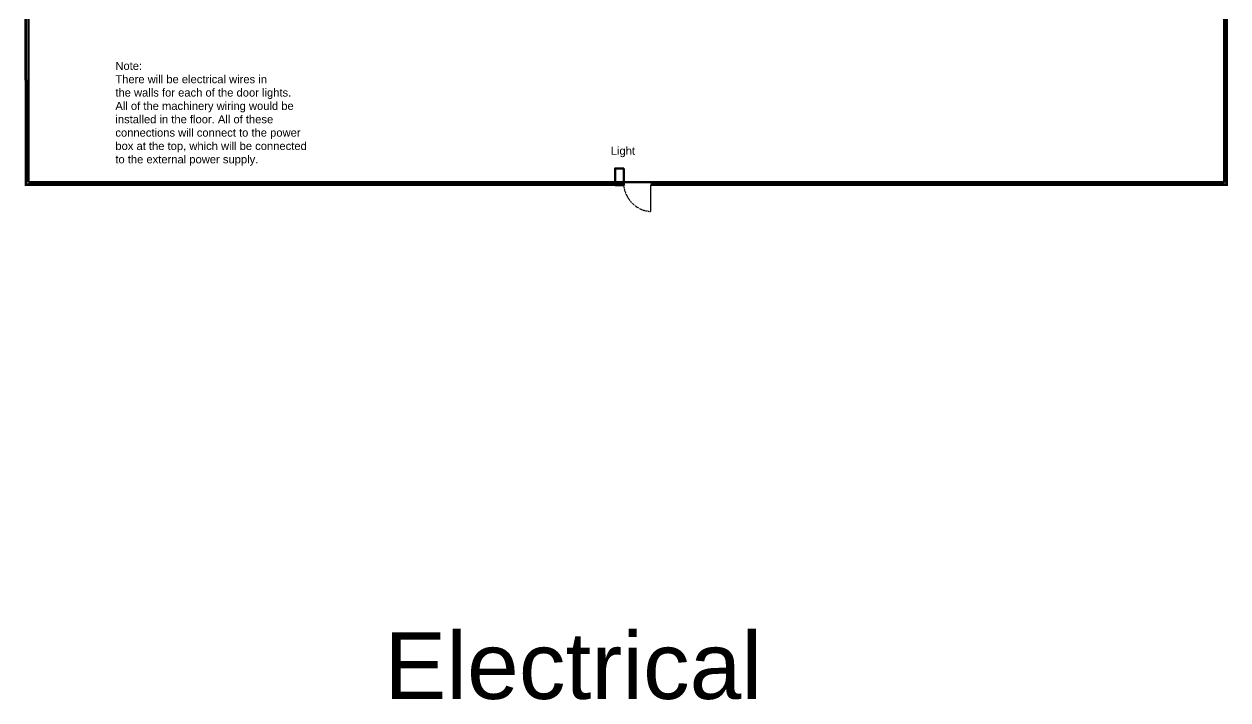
# Model space of a CAD drawing. Header units: millimetres. Extents: x 3191 to 879702, y -27549 to 222194.
# Drawn here: x 393854 to 438976, y -26814 to -1493 of the extents above; entities that cross this region are included whole.
import ezdxf

# ---------------------------------------------------------------- set-up
doc = ezdxf.new("R2010")
doc.units = ezdxf.units.MM
doc.header["$MEASUREMENT"] = 0
doc.linetypes.add('ACAD_ISO03W100', pattern=[30, 12, -18])
doc.layers.add('Dashed', color=7, linetype='ACAD_ISO03W100')
doc.layers.add('Wires', color=170, linetype='Continuous')
doc.styles.get("Standard").update_dxf_attribs({"font": 'arial.ttf'})

msp = doc.modelspace()

# ---------------------------------------------------------------- linework, layer by layer
msp.add_line((417340.94613, -8514.64375), (417340.94613, -7514.64375))
at = {"const_width": 100}
for points in [[(417340.94613, -7514.64375), (438925.85376, -7514.64375), (438925.85376, 35983.22732)], [(393903.68197, 6222.31495), (393925.85376, -7514.64375), (416340.94613, -7514.64375)]]:
    msp.add_lwpolyline(points, dxfattribs=at)
at = {"layer": 'Dashed'}
msp.add_arc((417410.22094, -7430.85533), 1086.00016, 184.424952193, 266.342679492, dxfattribs=at)
at = {"layer": 'Wires', "lineweight": 60}
for points in [[(394020.85376, -7419.64375), (438830.85376, -7419.64375), (438830.85376, 39390.35625), (394020.85376, 39390.35625)], [(416339.25094, -6899.34244), (416339.25094, -7523.74842), (416008.70415, -7523.74842), (416008.70415, -6899.34244)]]:
    msp.add_lwpolyline(points, close=True, dxfattribs=at)

# ---------------------------------------------------------------- texts
at = {"lineweight": 60, "char_height": 300, "attachment_point": 1}
for s, insert in [('Note:\\PThere will be electrical wires in\\Pthe walls for each of the door lights.\\PAll of the machinery wiring would be\\Pinstalled in the floor. All of these\\Pconnections will connect to the power\\Pbox at the top, which will be connected\\Pto the external power supply.', (397275.31843, -2908.72393)), ('Light', (415844.84347, -6089.59768))]:
    msp.add_mtext(s, dxfattribs=dict(at, insert=insert))
at = {"lineweight": 211, "insert": (407351.74237, -24278.91912), "char_height": 2500, "attachment_point": 1}
msp.add_mtext('Electrical', dxfattribs=at)

doc.saveas('drawing.dxf')
